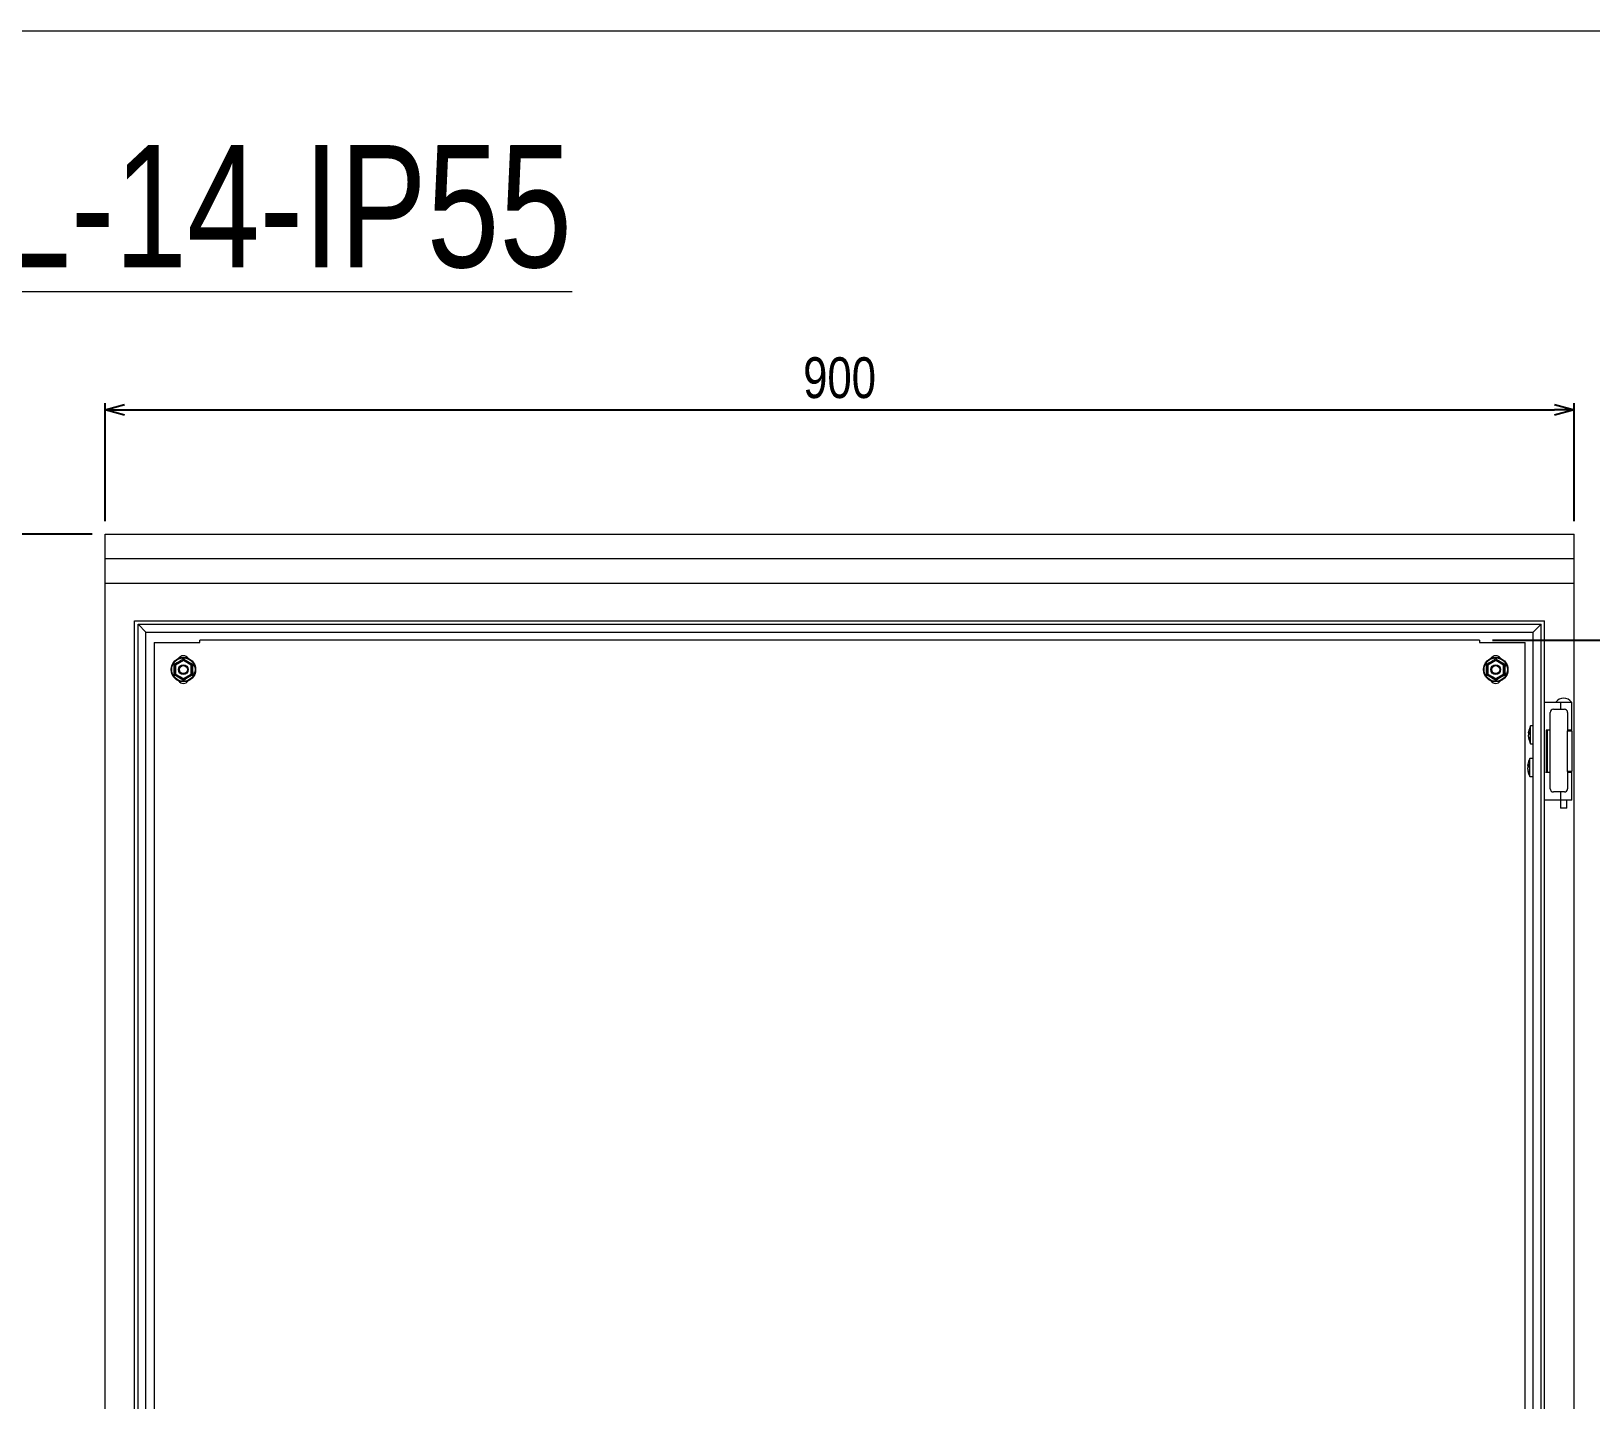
# Model space of a CAD drawing. Header units: millimetres. Extents: x 1836 to 6112, y 1173 to 4209.
# Drawn here: x 3954 to 4910, y 3311 to 4150 of the extents above; entities that cross this region are included whole.
import ezdxf

# ---------------------------------------------------------------- set-up
doc = ezdxf.new("R2010")
doc.units = ezdxf.units.MM
doc.layers.add('BUSBAR', color=3, linetype='Continuous')
doc.layers.add('FRAME070', color=5, linetype='Continuous')
doc.styles.add('TAMCO', font='cordia.shx', dxfattribs={"width": 0.8, "height": 25})
doc.dimstyles.new('TAMCO', dxfattribs={"dimtxt": 25, "dimasz": 12, "dimexe": 4, "dimexo": 8, "dimgap": 7, "dimtad": 2, "dimdec": 1, "dimdsep": 46, "dimtxsty": 'TAMCO', "dimblk": 'OPEN30', "dimcen": 2.5, "dimclrd": 4, "dimclre": 4, "dimclrt": 3, "dimadec": 0, "dimazin": 0, "dimtfac": 1, "dimtdec": 1, "dimtmove": 0, "dimatfit": 3, "dimldrblk": 'OPEN30', "dimfxl": 1, "dimarcsym": 0})

# ---------------------------------------------------------------- blocks, each defined once
blk = doc.blocks.new('_Open30')
at = {"color": 0, "linetype": 'ByBlock', "lineweight": -2}
for p, q in [((-1, 0.268), (0, 0)), ((0, 0), (-1, -0.268)), ((0, 0), (-1, 0))]:
    blk.add_line(p, q, dxfattribs=at)
blk = doc.blocks.new('*D38')
at = {"color": 4, "linetype": 'ByBlock', "lineweight": -2}
for p, q in [((4849.42, 3776.49), (5006.59, 3776.49)), ((5002.59, 3764.49), (5002.59, 2683.49)), ((4849.42, 2671.49), (5006.59, 2671.49))]:
    blk.add_line(p, q, dxfattribs=at)
at = {"layer": 'DEFPOINTS', "color": 0, "linetype": 'ByBlock'}
for p in [(4841.42, 3776.49), (4841.42, 2671.49), (5002.59, 2671.49)]:
    blk.add_point(p, dxfattribs=at)
at = {"color": 4, "linetype": 'ByBlock', "lineweight": -2, "xscale": 12, "yscale": 12, "zscale": 12}
for p, rotation in [((5002.59, 3776.49), 90), ((5002.59, 2671.49), 270)]:
    blk.add_blockref('_Open30', p, dxfattribs=dict(at, rotation=rotation))
at = {"color": 3, "linetype": 'ByBlock', "lineweight": 9, "insert": (5022.09, 3223.99), "char_height": 25, "attachment_point": 5, "rotation": 90, "style": 'TAMCO'}
blk.add_mtext('1105', dxfattribs=at)
blk = doc.blocks.new('*D42')
at = {"layer": 'BUSBAR', "color": 4, "lineweight": -2}
for p, q in [((3991.42, 3841.49), (3890.39, 3841.49)), ((3894.39, 2653.49), (3894.39, 3829.49)), ((3991.42, 2641.49), (3890.39, 2641.49))]:
    blk.add_line(p, q, dxfattribs=at)
at = {"layer": 'DEFPOINTS', "color": 0}
for p in [(3894.39, 3841.49), (3999.42, 3841.49), (3999.42, 2641.49)]:
    blk.add_point(p, dxfattribs=at)
at = {"layer": 'BUSBAR', "color": 4, "lineweight": -2, "xscale": 12, "yscale": 12, "zscale": 12}
for p, rotation in [((3894.39, 3841.49), 90), ((3894.39, 2641.49), 270)]:
    blk.add_blockref('_Open30', p, dxfattribs=dict(at, rotation=rotation))
at = {"layer": 'BUSBAR', "color": 3, "lineweight": 9, "insert": (3874.89, 3241.49), "char_height": 25, "attachment_point": 5, "rotation": 90, "style": 'TAMCO'}
blk.add_mtext('1200', dxfattribs=at)
blk = doc.blocks.new('*D48')
at = {"color": 4, "lineweight": -2}
for p, q in [((3999.42, 3849.49), (3999.42, 3921.7)), ((4011.42, 3917.7), (4887.42, 3917.7)), ((4899.42, 3849.49), (4899.42, 3921.7))]:
    blk.add_line(p, q, dxfattribs=at)
at = {"layer": 'DEFPOINTS', "color": 0}
for p in [(4899.42, 3917.7), (3999.42, 3841.49), (4899.42, 3841.49)]:
    blk.add_point(p, dxfattribs=at)
at = {"color": 4, "lineweight": -2, "xscale": 12, "yscale": 12, "zscale": 12, "rotation": 180}
blk.add_blockref('_Open30', (3999.42, 3917.7), dxfattribs=at)
at = {"color": 4, "lineweight": -2, "xscale": 12, "yscale": 12, "zscale": 12}
blk.add_blockref('_Open30', (4899.42, 3917.7), dxfattribs=at)
at = {"color": 3, "insert": (4449.42, 3937.2), "char_height": 25, "attachment_point": 5, "style": 'TAMCO'}
blk.add_mtext('900', dxfattribs=at)

msp = doc.modelspace()

# ---------------------------------------------------------------- linework, layer by layer
at = {"color": 7, "linetype": 'Continuous', "lineweight": 9}
for p, q in [((3999.42, 3841.49), (4899.42, 3841.49)), ((3999.42, 2641.49), (3999.42, 3841.49)), ((4899.42, 2641.49), (4899.42, 3841.49)), ((3999.42, 3826.47), (4899.42, 3826.47)), ((3999.42, 3811.47), (4899.42, 3811.47)), ((4017.55, 3788.36), (4881.3, 3788.36)), ((4017.55, 2659.62), (4017.55, 3788.36)), ((4019.67, 2661.74), (4019.67, 3786.24)), ((4024.42, 3781.49), (4019.67, 3786.24)), ((4019.67, 3786.24), (4879.18, 3786.24)), ((4879.18, 3786.24), (4874.42, 3781.49)), ((4879.18, 2661.74), (4879.18, 3786.24)), ((4881.3, 2659.62), (4881.3, 3788.36)), ((4024.42, 2666.49), (4024.42, 3781.49)), ((4024.42, 3781.49), (4874.42, 3781.49)), ((4029.42, 3774.99), (4029.42, 2672.99)), ((4029.42, 3774.99), (4057.42, 3774.99)), ((4057.42, 3774.99), (4057.42, 3776.49)), ((4841.42, 3776.49), (4057.42, 3776.49)), ((4841.42, 3776.49), (4841.42, 3774.99)), ((4841.42, 3774.99), (4869.42, 3774.99)), ((4869.42, 2672.99), (4869.42, 3774.99)), ((4874.42, 2666.49), (4874.42, 3781.49)), ((4042.42, 3761.38), (4047.42, 3764.26)), ((4042.67, 3761.23), (4042.42, 3761.38)), ((4042.42, 3755.6), (4042.42, 3761.38)), ((4042.67, 3755.75), (4042.42, 3755.6)), ((4047.42, 3752.72), (4042.42, 3755.6)), ((4047.42, 3763.97), (4042.67, 3761.23)), ((4042.67, 3761.23), (4042.67, 3755.75)), ((4042.67, 3755.75), (4047.42, 3753)), ((4047.42, 3763.97), (4047.42, 3764.26)), ((4047.42, 3764.26), (4052.42, 3761.38)), ((4052.17, 3761.23), (4047.42, 3763.97)), ((4047.42, 3753), (4052.17, 3755.75)), ((4052.42, 3755.6), (4047.42, 3752.72)), ((4052.42, 3761.38), (4052.17, 3761.23)), ((4052.17, 3755.75), (4052.17, 3761.23)), ((4052.42, 3755.6), (4052.17, 3755.75)), ((4052.42, 3761.38), (4052.42, 3755.6)), ((4846.42, 3761.38), (4851.42, 3764.26)), ((4846.67, 3761.23), (4846.42, 3761.38)), ((4846.42, 3755.6), (4846.42, 3761.38)), ((4846.67, 3755.75), (4846.42, 3755.6)), ((4851.42, 3752.72), (4846.42, 3755.6)), ((4851.42, 3763.97), (4846.67, 3761.23)), ((4846.67, 3761.23), (4846.67, 3755.75)), ((4846.67, 3755.75), (4851.42, 3753)), ((4851.42, 3763.97), (4851.42, 3764.26)), ((4851.42, 3764.26), (4856.42, 3761.38)), ((4856.17, 3761.23), (4851.42, 3763.97)), ((4851.42, 3753), (4856.17, 3755.75)), ((4856.42, 3755.6), (4851.42, 3752.72)), ((4856.42, 3761.38), (4856.17, 3761.23)), ((4856.17, 3755.75), (4856.17, 3761.23)), ((4856.42, 3755.6), (4856.17, 3755.75)), ((4856.42, 3761.38), (4856.42, 3755.6)), ((4047.42, 3752.72), (4047.42, 3753)), ((4851.42, 3752.72), (4851.42, 3753)), ((4881.3, 3738.49), (4891.34, 3738.49)), ((4891.34, 3738.49), (4898.05, 3738.49)), ((4891.34, 3734.19), (4891.34, 3738.49)), ((4884.85, 3685.49), (4884.85, 3732.19)), ((4886.85, 3734.19), (4893.45, 3734.19)), ((4895.45, 3732.19), (4895.45, 3720.99)), ((4871.53, 3719.68), (4871.53, 3720.06)), ((4871.55, 3719.69), (4871.53, 3719.52)), ((4871.53, 3719.52), (4871.53, 3718.61)), ((4871.53, 3717.46), (4871.53, 3718.37)), ((4871.53, 3717.29), (4871.53, 3716.92)), ((4872.8, 3712.99), (4872.8, 3723.99)), ((4884.85, 3721.29), (4882.32, 3721.29)), ((4882.32, 3721.29), (4882.32, 3695.69)), ((4883, 3721.29), (4883, 3695.69)), ((4898.05, 3721.29), (4895.45, 3721.29)), ((4895.45, 3720.99), (4897.95, 3720.99)), ((4895.45, 3695.99), (4895.45, 3720.99)), ((4897.95, 3720.99), (4897.95, 3695.99)), ((4871.03, 3699.68), (4871.03, 3700.06)), ((4871.05, 3699.69), (4871.03, 3699.52)), ((4871.03, 3699.52), (4871.03, 3698.61)), ((4871.03, 3697.46), (4871.03, 3698.37)), ((4872.3, 3692.99), (4872.3, 3703.99)), ((4871.03, 3697.29), (4871.03, 3696.92)), ((4881.82, 3695.69), (4884.35, 3695.69)), ((4897.95, 3695.99), (4895.45, 3695.99)), ((4895.45, 3695.99), (4895.45, 3685.49)), ((4895.45, 3695.69), (4898.05, 3695.69)), ((4893.45, 3683.49), (4886.85, 3683.49)), ((4891.34, 3678.49), (4891.34, 3683.49)), ((4891.34, 3678.49), (4881.3, 3678.49)), ((4893.05, 3673.49), (4891.05, 3673.49)), ((4898.05, 3678.49), (4891.34, 3678.49)), ((4895.05, 3673.49), (4893.05, 3673.49))]:
    msp.add_line(p, q, dxfattribs=at)
at = {"color": 7, "linetype": 'Continuous', "lineweight": 9, "flags": 128}
for points in [[(4871.53, 3718.61), (4871.57, 3718.5), (4871.57, 3718.49)], [(4871.03, 3698.61), (4871.07, 3698.5), (4871.07, 3698.49)]]:
    msp.add_lwpolyline(points, dxfattribs=at)
at = {"color": 7, "linetype": 'Continuous', "lineweight": 9}
for centre, radius in [((4047.42, 3758.49), 7.5), ((4047.42, 3758.49), 7.16), ((4851.42, 3758.49), 7.5), ((4851.42, 3758.49), 7.16), ((4047.42, 3758.49), 3), ((4047.42, 3758.49), 2.41), ((4851.42, 3758.49), 3), ((4851.42, 3758.49), 2.41)]:
    msp.add_circle(centre, radius, dxfattribs=at)
for centre, radius, start, end in [((4047.42, 3763.49), 3.5, 32.87835, 147.12165), ((4851.42, 3763.49), 3.5, 32.87835, 147.12165), ((4047.42, 3753.49), 3.5, 212.87835, 327.12165), ((4851.42, 3753.49), 3.5, 212.87835, 327.12165), ((4893.05, 3735.23), 5.76, 34.48292, 145.51708), ((4886.85, 3732.19), 2, 90, 180), ((4893.45, 3732.19), 2, 0, 90), ((4873.86, 3718.89), 2.46, 138.60607, 161.30165), ((4873.86, 3717.58), 2.46, 138.60636, 161.30136), ((4881.54, 3718.78), 10.1, 187.51083, 199.37013), ((4881.54, 3718.24), 10.1, 187.51083, 199.37004), ((4883.12, 3718.49), 11.7, 151.96016, 170.85574), ((4883.04, 3719.87), 11.04, 176.59344, 183.40656), ((4883.12, 3718.49), 11.7, 189.14426, 208.03984), ((4873.89, 3715.16), 1.89, 171.76528, 188.23472), ((4873.36, 3698.89), 2.46, 138.6056, 161.30212), ((4873.36, 3697.58), 2.46, 138.6056, 161.30212), ((4882.62, 3698.49), 11.7, 151.96016, 170.85574), ((4882.54, 3699.87), 11.04, 176.59344, 183.40656), ((4881.04, 3698.78), 10.1, 187.51096, 199.37001), ((4881.04, 3698.24), 10.1, 187.51089, 199.37007), ((4882.62, 3698.49), 11.7, 189.14426, 208.03984), ((4873.39, 3695.16), 1.89, 171.76502, 188.23498), ((4886.85, 3685.49), 2, 180, 270), ((4893.45, 3685.49), 2, 270, 0)]:
    msp.add_arc(centre, radius, start, end, dxfattribs=at)
for points, knots in [([(4041.72, 3761.78), (4042.3, 3762.1), (4043.54, 3762.78), (4045.46, 3763.89), (4046.77, 3764.68), (4047.42, 3765.08)], [0, 0, 0, 0, 0.302131, 0.647328, 1, 1, 1, 1]), ([(4047.42, 3765.08), (4047.42, 3765.07), (4047.42, 3764.95), (4047.42, 3764.73), (4047.42, 3764.48), (4047.42, 3764.3), (4047.42, 3764.27), (4047.42, 3764.26)], [0, 0, 0, 0, 0.004705, 0.271149, 0.530769, 0.764908, 1, 1, 1, 1]), ([(4047.42, 3765.08), (4047.99, 3764.73), (4049.19, 3764), (4051.12, 3762.89), (4052.45, 3762.15), (4053.13, 3761.78)], [0, 0, 0, 0, 0.302131, 0.647328, 1, 1, 1, 1]), ([(4845.72, 3761.78), (4846.3, 3762.1), (4847.54, 3762.78), (4849.46, 3763.89), (4850.77, 3764.68), (4851.42, 3765.08)], [0, 0, 0, 0, 0.302131, 0.647329, 1, 1, 1, 1]), ([(4851.42, 3765.08), (4851.42, 3765.07), (4851.42, 3764.95), (4851.42, 3764.73), (4851.42, 3764.48), (4851.42, 3764.3), (4851.42, 3764.27), (4851.42, 3764.26)], [0, 0, 0, 0, 0.004705, 0.271149, 0.530769, 0.764908, 1, 1, 1, 1]), ([(4851.42, 3765.08), (4851.99, 3764.73), (4853.19, 3764), (4855.12, 3762.89), (4856.45, 3762.15), (4857.13, 3761.78)], [0, 0, 0, 0, 0.302131, 0.647328, 1, 1, 1, 1]), ([(4041.72, 3761.78), (4041.72, 3761.78), (4041.83, 3761.72), (4042.02, 3761.61), (4042.24, 3761.48), (4042.39, 3761.39), (4042.41, 3761.38), (4042.42, 3761.38)], [0, 0, 0, 0, 0.004709, 0.27115, 0.530773, 0.764909, 1, 1, 1, 1]), ([(4041.72, 3755.2), (4041.74, 3755.85), (4041.77, 3757.27), (4041.77, 3759.49), (4041.74, 3761.01), (4041.72, 3761.78)], [0, 0, 0, 0, 0.302131, 0.647329, 1, 1, 1, 1]), ([(4041.72, 3755.2), (4041.72, 3755.2), (4041.83, 3755.26), (4042.02, 3755.37), (4042.24, 3755.5), (4042.39, 3755.58), (4042.41, 3755.6), (4042.42, 3755.6)], [0, 0, 0, 0, 0.004714, 0.271154, 0.530773, 0.764909, 1, 1, 1, 1]), ([(4047.42, 3751.9), (4046.86, 3752.24), (4045.65, 3752.98), (4043.73, 3754.09), (4042.4, 3754.83), (4041.72, 3755.2)], [0, 0, 0, 0, 0.302131, 0.647328, 1, 1, 1, 1]), ([(4053.13, 3755.2), (4052.55, 3754.88), (4051.31, 3754.2), (4049.39, 3753.09), (4048.08, 3752.3), (4047.42, 3751.9)], [0, 0, 0, 0, 0.302131, 0.647329, 1, 1, 1, 1]), ([(4052.42, 3761.38), (4052.44, 3761.38), (4052.46, 3761.39), (4052.61, 3761.48), (4052.83, 3761.61), (4053.02, 3761.72), (4053.13, 3761.78), (4053.13, 3761.78)], [0, 0, 0, 0, 0.235091, 0.469227, 0.72885, 0.995291, 1, 1, 1, 1]), ([(4052.42, 3755.6), (4052.44, 3755.6), (4052.46, 3755.58), (4052.61, 3755.5), (4052.83, 3755.37), (4053.02, 3755.26), (4053.13, 3755.2), (4053.13, 3755.2)], [0, 0, 0, 0, 0.235091, 0.469227, 0.728846, 0.995286, 1, 1, 1, 1]), ([(4053.13, 3761.78), (4053.11, 3761.12), (4053.08, 3759.71), (4053.08, 3757.49), (4053.11, 3755.97), (4053.13, 3755.2)], [0, 0, 0, 0, 0.302131, 0.647327, 1, 1, 1, 1]), ([(4845.72, 3761.78), (4845.72, 3761.78), (4845.83, 3761.72), (4846.02, 3761.61), (4846.24, 3761.48), (4846.39, 3761.39), (4846.41, 3761.38), (4846.42, 3761.38)], [0, 0, 0, 0, 0.004705, 0.27115, 0.530774, 0.764909, 1, 1, 1, 1]), ([(4845.72, 3755.2), (4845.74, 3755.85), (4845.77, 3757.27), (4845.77, 3759.49), (4845.74, 3761.01), (4845.72, 3761.78)], [0, 0, 0, 0, 0.302131, 0.647329, 1, 1, 1, 1]), ([(4845.72, 3755.2), (4845.72, 3755.2), (4845.83, 3755.26), (4846.02, 3755.37), (4846.24, 3755.5), (4846.39, 3755.58), (4846.41, 3755.6), (4846.42, 3755.6)], [0, 0, 0, 0, 0.00471, 0.271155, 0.530774, 0.764909, 1, 1, 1, 1]), ([(4851.42, 3751.9), (4850.86, 3752.24), (4849.65, 3752.98), (4847.73, 3754.09), (4846.4, 3754.83), (4845.72, 3755.2)], [0, 0, 0, 0, 0.302131, 0.647328, 1, 1, 1, 1]), ([(4857.13, 3755.2), (4856.55, 3754.88), (4855.31, 3754.2), (4853.39, 3753.09), (4852.08, 3752.3), (4851.42, 3751.9)], [0, 0, 0, 0, 0.30213, 0.647329, 1, 1, 1, 1]), ([(4856.42, 3761.38), (4856.44, 3761.38), (4856.46, 3761.39), (4856.61, 3761.48), (4856.83, 3761.61), (4857.02, 3761.72), (4857.13, 3761.78), (4857.13, 3761.78)], [0, 0, 0, 0, 0.235091, 0.469226, 0.72885, 0.995295, 1, 1, 1, 1]), ([(4856.42, 3755.6), (4856.44, 3755.6), (4856.46, 3755.58), (4856.61, 3755.5), (4856.83, 3755.37), (4857.02, 3755.26), (4857.13, 3755.2), (4857.13, 3755.2)], [0, 0, 0, 0, 0.235091, 0.469226, 0.728845, 0.99529, 1, 1, 1, 1]), ([(4857.13, 3761.78), (4857.11, 3761.12), (4857.08, 3759.71), (4857.08, 3757.49), (4857.11, 3755.97), (4857.13, 3755.2)], [0, 0, 0, 0, 0.302131, 0.647327, 1, 1, 1, 1]), ([(4047.42, 3752.72), (4047.42, 3752.7), (4047.42, 3752.68), (4047.42, 3752.5), (4047.42, 3752.25), (4047.42, 3752.02), (4047.42, 3751.91), (4047.42, 3751.9)], [0, 0, 0, 0, 0.235092, 0.469231, 0.728851, 0.995295, 1, 1, 1, 1]), ([(4851.42, 3752.72), (4851.42, 3752.7), (4851.42, 3752.68), (4851.42, 3752.5), (4851.42, 3752.25), (4851.42, 3752.02), (4851.42, 3751.91), (4851.42, 3751.9)], [0, 0, 0, 0, 0.235092, 0.469231, 0.728851, 0.995295, 1, 1, 1, 1]), ([(4871.53, 3719.52), (4871.7, 3719.51), (4871.89, 3719.49), (4872.09, 3719.48), (4872.12, 3719.48)], [0, 0, 0, 0, 0.840043, 1, 1, 1, 1]), ([(4871.03, 3699.52), (4871.2, 3699.51), (4871.39, 3699.49), (4871.59, 3699.48), (4871.62, 3699.48)], [0, 0, 0, 0, 0.840042, 1, 1, 1, 1])]:
    msp.add_open_spline(points, degree=3, knots=knots, dxfattribs=at)
for points in [[(4898.05, 3721.29), (4898.05, 3738.49)], [(4871.53, 3719.68), (4872.02, 3719.67)], [(4874.42, 3723.99), (4872.8, 3723.99)], [(4872.8, 3712.99), (4874.42, 3712.99)], [(4871.03, 3699.68), (4871.52, 3699.67)], [(4873.92, 3703.99), (4872.3, 3703.99)], [(4872.3, 3692.99), (4873.92, 3692.99)], [(4898.05, 3678.49), (4898.05, 3695.69)], [(4891.05, 3678.49), (4891.05, 3673.49)], [(4895.05, 3673.49), (4895.05, 3678.49)]]:
    msp.add_open_spline(points, degree=1, dxfattribs=at)
at = {"layer": 'FRAME070', "lineweight": 9}
msp.add_line((6049.79, 4149.69), (1889.98, 4149.69), dxfattribs=at)
msp.add_line((6049.79, 4149.69), (1889.98, 4149.69), dxfattribs=at)

# ---------------------------------------------------------------- texts
at = {"layer": 'BUSBAR', "color": 4, "lineweight": 9, "insert": (3640.29, 4079.9), "char_height": 74.844, "attachment_point": 1, "style": 'TAMCO'}
msp.add_mtext('{\\LCES-STL-14-IP55}', dxfattribs=at)

# ---------------------------------------------------------------- dimensions: what is measured, and where the dimension line sits
at = {"color": 1}
dim = msp.add_linear_dim(base=(4899.42, 3917.7), p1=(3999.42, 3841.49), p2=(4899.42, 3841.49), dimstyle='TAMCO', override={"dimfxl": 0.3, "dimarcsym": 1}, dxfattribs=at)
dim.commit()
dim.dimension.update_dxf_attribs({"geometry": '*D48', "text_midpoint": (4449.42, 3937.2)})
at = {"color": 0, "linetype": 'ByBlock', "lineweight": 9}
dim = msp.add_linear_dim(base=(5002.59, 2671.49), p1=(4841.42, 3776.49), p2=(4841.42, 2671.49), angle=90, dimstyle='TAMCO', dxfattribs=at)
dim.commit()
dim.dimension.update_dxf_attribs({"geometry": '*D38', "text_midpoint": (5022.09, 3223.99)})
at = {"layer": 'BUSBAR', "color": 2, "lineweight": 9}
dim = msp.add_linear_dim(base=(3894.39, 3841.49), p1=(3999.42, 2641.49), p2=(3999.42, 3841.49), angle=90, dimstyle='TAMCO', override={"dimarcsym": 1}, dxfattribs=at)
dim.commit()
dim.dimension.update_dxf_attribs({"geometry": '*D42', "text_midpoint": (3874.89, 3241.49)})

doc.saveas('drawing.dxf')
